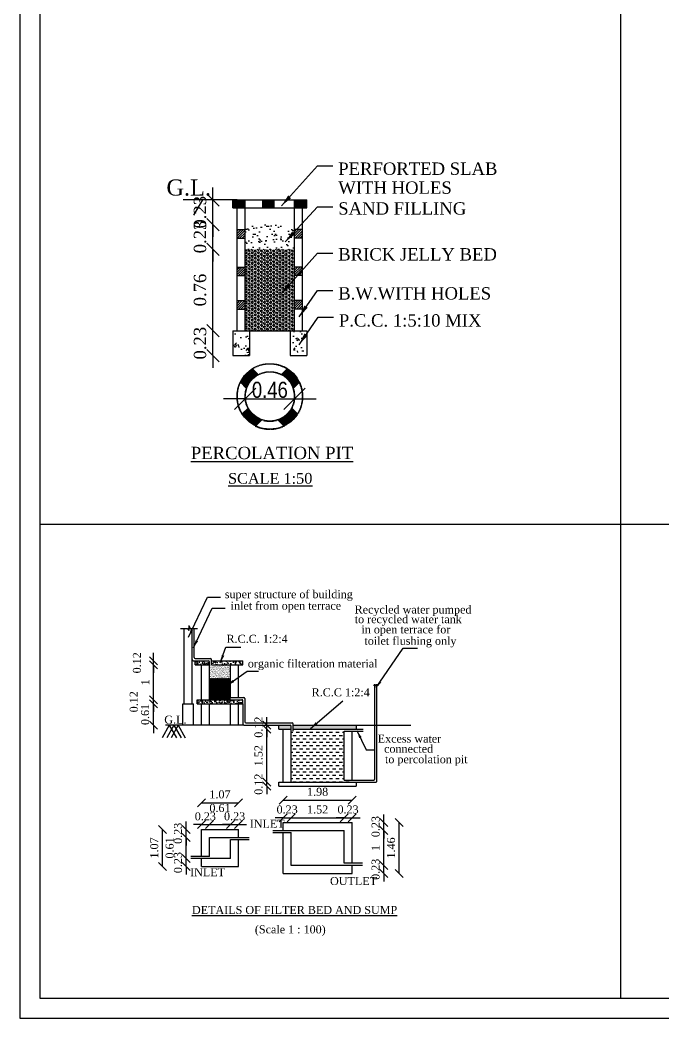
# Model space of a CAD drawing. Header units: metres. Extents: x 5669 to 5845, y 5621 to 5793.
# Drawn here: x 5794.36 to 5804.01, y 5661.35 to 5676.34 of the extents above; entities that cross this region are included whole.
import ezdxf

# ---------------------------------------------------------------- set-up
doc = ezdxf.new("R2010")
doc.units = ezdxf.units.M
doc.header["$MEASUREMENT"] = 0
doc.header["$PDMODE"] = 67
doc.styles.add('Roman', font='times.ttf')
doc.styles.add('SEN', font='romantic.ttf', dxfattribs={"height": 0.23})
doc.styles.get("Standard").update_dxf_attribs({"font": 'swissc.ttf', "height": 0.35})
doc.styles.add('style2', font='times.ttf')
doc.styles.add('style6', font='swissc.ttf', dxfattribs={"height": 9})
doc.dimstyles.new('ISO-25', dxfattribs={"dimtxt": 0.23, "dimasz": 0.23, "dimexe": 1.25, "dimexo": 0.625, "dimgap": 0.05, "dimtad": 1, "dimtoh": 1, "dimdsep": 46, "dimtxsty": 'style6', "dimblk": 'OBLIQUE', "dimcen": 2.5, "dimse1": 1, "dimse2": 1, "dimclrd": 256, "dimclrt": 256, "dimadec": 0, "dimazin": 0, "dimtfac": 1, "dimtix": 1, "dimtmove": 0, "dimatfit": 3, "dimfxl": 0, "dimarcsym": 0})
pattern_1 = [(45, (-623.819967, -359.443513), (-0.0224506403, 0.0224506403), [])]

# ---------------------------------------------------------------- blocks, each defined once
blk = doc.blocks.new('_Oblique')
at = {"color": 0, "linetype": 'ByBlock', "lineweight": -2}
blk.add_line((-0.5, -0.5), (0.5, 0.5), dxfattribs=at)
blk = doc.blocks.new('*D2')
at = {"lineweight": -2}
for p, q in [((-520475.106, 968752.112), (-520475.106, 968752.342)), ((-520475.106, 968751.651), (-520475.106, 968752.112)), ((-520475.106, 968751.651), (-520475.106, 968751.421))]:
    blk.add_line(p, q, dxfattribs=at)
at = {"layer": 'Defpoints', "color": 0}
for p in [(-520475.106, 968752.112), (-520474.735, 968752.112), (-520474.316, 968751.651)]:
    blk.add_point(p, dxfattribs=at)
at = {"lineweight": -2, "xscale": 0.23, "yscale": 0.23, "zscale": 0.23}
for p, rotation in [((-520475.106, 968752.112), 270), ((-520475.106, 968751.651), 90)]:
    blk.add_blockref('_Oblique', p, dxfattribs=dict(at, rotation=rotation))
at = {"insert": (-520475.343, 968751.881), "char_height": 0.23, "attachment_point": 5, "rotation": 90, "style": 'style2'}
blk.add_mtext('0.23', dxfattribs=at)
blk = doc.blocks.new('*D3')
at = {"lineweight": -2}
for p, q in [((-520475.106, 968749.672), (-520475.106, 968749.902)), ((-520475.106, 968749.212), (-520475.106, 968749.672)), ((-520475.106, 968749.212), (-520475.106, 968748.982))]:
    blk.add_line(p, q, dxfattribs=at)
at = {"layer": 'Defpoints', "color": 0}
for p in [(-520475.106, 968749.672), (-520474.735, 968749.672), (-520474.735, 968749.212)]:
    blk.add_point(p, dxfattribs=at)
at = {"lineweight": -2, "xscale": 0.23, "yscale": 0.23, "zscale": 0.23}
for p, rotation in [((-520475.106, 968749.672), 270), ((-520475.106, 968749.212), 90)]:
    blk.add_blockref('_Oblique', p, dxfattribs=dict(at, rotation=rotation))
at = {"insert": (-520475.343, 968749.442), "char_height": 0.23, "attachment_point": 5, "rotation": 90, "style": 'style2'}
blk.add_mtext('0.23', dxfattribs=at)
blk = doc.blocks.new('*D4')
at = {"lineweight": -2}
for p, q in [((-520475.106, 968751.651), (-520475.106, 968751.881)), ((-520475.106, 968751.192), (-520475.106, 968751.651)), ((-520475.106, 968751.192), (-520475.106, 968750.962))]:
    blk.add_line(p, q, dxfattribs=at)
at = {"layer": 'Defpoints', "color": 0}
for p in [(-520475.106, 968751.651), (-520474.316, 968751.651), (-520474.477, 968751.192)]:
    blk.add_point(p, dxfattribs=at)
at = {"lineweight": -2, "xscale": 0.23, "yscale": 0.23, "zscale": 0.23}
for p, rotation in [((-520475.106, 968751.651), 270), ((-520475.106, 968751.192), 90)]:
    blk.add_blockref('_Oblique', p, dxfattribs=dict(at, rotation=rotation))
at = {"insert": (-520475.343, 968751.421), "char_height": 0.23, "attachment_point": 5, "rotation": 90, "style": 'style2'}
blk.add_mtext('0.23', dxfattribs=at)
blk = doc.blocks.new('*D5')
at = {"lineweight": -2}
blk.add_line((-520475.106, 968749.672), (-520475.106, 968751.192), dxfattribs=at)
at = {"layer": 'Defpoints', "color": 0}
for p in [(-520475.106, 968751.192), (-520474.477, 968751.192), (-520474.735, 968749.672)]:
    blk.add_point(p, dxfattribs=at)
at = {"lineweight": -2, "xscale": 0.23, "yscale": 0.23, "zscale": 0.23}
for p, rotation in [((-520475.106, 968751.192), 90), ((-520475.106, 968749.672), 270)]:
    blk.add_blockref('_Oblique', p, dxfattribs=dict(at, rotation=rotation))
at = {"insert": (-520475.343, 968750.432), "char_height": 0.23, "attachment_point": 5, "rotation": 90, "style": 'style2'}
blk.add_mtext('0.76', dxfattribs=at)
blk = doc.blocks.new('*D7')
at = {"lineweight": -2}
for p, q in [((-519907.68, 968674.104), (-519907.68, 968674.334)), ((-519907.68, 968673.874), (-519907.68, 968674.104)), ((-519907.68, 968673.874), (-519907.68, 968673.644))]:
    blk.add_line(p, q, dxfattribs=at)
at = {"layer": 'Defpoints', "color": 0}
for p in [(-519908.824, 968673.874), (-519908.594, 968674.104), (-519907.68, 968674.104)]:
    blk.add_point(p, dxfattribs=at)
at = {"lineweight": -2, "xscale": 0.23, "yscale": 0.23, "zscale": 0.23}
for p, rotation in [((-519907.68, 968674.104), 270), ((-519907.68, 968673.874), 90)]:
    blk.add_blockref('_Oblique', p, dxfattribs=dict(at, rotation=rotation))
at = {"insert": (-519907.917, 968673.989), "char_height": 0.23, "attachment_point": 5, "rotation": 90, "style": 'style2'}
blk.add_mtext('0.23', dxfattribs=at)
blk = doc.blocks.new('*D8')
at = {"lineweight": -2}
for p, q in [((-519908.824, 968674.24), (-519909.054, 968674.24)), ((-519908.824, 968674.24), (-519908.594, 968674.24)), ((-519908.594, 968674.24), (-519908.364, 968674.24))]:
    blk.add_line(p, q, dxfattribs=at)
at = {"layer": 'Defpoints', "color": 0}
for p in [(-519908.594, 968674.24), (-519908.824, 968673.874), (-519908.594, 968674.104)]:
    blk.add_point(p, dxfattribs=at)
at = {"lineweight": -2, "xscale": 0.23, "yscale": 0.23, "zscale": 0.23}
blk.add_blockref('_Oblique', (-519908.824, 968674.24), dxfattribs=at)
at = {"lineweight": -2, "xscale": 0.23, "yscale": 0.23, "zscale": 0.23, "rotation": 180}
blk.add_blockref('_Oblique', (-519908.594, 968674.24), dxfattribs=at)
at = {"insert": (-519908.709, 968674.478), "char_height": 0.23, "attachment_point": 5, "style": 'style2'}
blk.add_mtext('0.23', dxfattribs=at)
blk = doc.blocks.new('*D9')
at = {"lineweight": -2}
for p, q in [((-519914.302, 968677.637), (-519914.302, 968677.867)), ((-519914.302, 968677.517), (-519914.302, 968677.637)), ((-519914.302, 968677.517), (-519914.302, 968677.287))]:
    blk.add_line(p, q, dxfattribs=at)
at = {"layer": 'Defpoints', "color": 0}
for p in [(-519914.302, 968677.637), (-519913.044, 968677.637), (-519913.419, 968677.517)]:
    blk.add_point(p, dxfattribs=at)
at = {"lineweight": -2, "xscale": 0.23, "yscale": 0.23, "zscale": 0.23}
for p, rotation in [((-519914.302, 968677.637), 270), ((-519914.302, 968677.517), 90)]:
    blk.add_blockref('_Oblique', p, dxfattribs=dict(at, rotation=rotation))
at = {"insert": (-519914.864, 968677.577), "char_height": 0.23, "attachment_point": 5, "rotation": 90, "style": 'style2'}
blk.add_mtext('0.12', dxfattribs=at)
blk = doc.blocks.new('*D10')
at = {"lineweight": -2}
for p, q in [((-519914.302, 968678.757), (-519914.302, 968678.987)), ((-519914.302, 968678.637), (-519914.302, 968678.757)), ((-519914.302, 968678.637), (-519914.302, 968678.407))]:
    blk.add_line(p, q, dxfattribs=at)
at = {"layer": 'Defpoints', "color": 0}
for p in [(-519914.302, 968678.757), (-519913.104, 968678.757), (-519912.924, 968678.637)]:
    blk.add_point(p, dxfattribs=at)
at = {"lineweight": -2, "xscale": 0.23, "yscale": 0.23, "zscale": 0.23}
for p, rotation in [((-519914.302, 968678.757), 270), ((-519914.302, 968678.637), 90)]:
    blk.add_blockref('_Oblique', p, dxfattribs=dict(at, rotation=rotation))
at = {"insert": (-519914.773, 968678.697), "char_height": 0.23, "attachment_point": 5, "rotation": 90, "style": 'style2'}
blk.add_mtext('0.12', dxfattribs=at)
blk = doc.blocks.new('*D11')
at = {"lineweight": -2}
for p, q in [((-519912.924, 968674.044), (-519913.154, 968674.044)), ((-519912.924, 968674.044), (-519912.694, 968674.044)), ((-519912.694, 968674.044), (-519912.464, 968674.044))]:
    blk.add_line(p, q, dxfattribs=at)
at = {"layer": 'Defpoints', "color": 0}
for p in [(-519912.924, 968673.909), (-519912.694, 968674.044), (-519912.694, 968673.679)]:
    blk.add_point(p, dxfattribs=at)
at = {"lineweight": -2, "xscale": 0.23, "yscale": 0.23, "zscale": 0.23}
blk.add_blockref('_Oblique', (-519912.924, 968674.044), dxfattribs=at)
at = {"lineweight": -2, "xscale": 0.23, "yscale": 0.23, "zscale": 0.23, "rotation": 180}
blk.add_blockref('_Oblique', (-519912.694, 968674.044), dxfattribs=at)
at = {"insert": (-519912.809, 968674.282), "char_height": 0.23, "attachment_point": 5, "style": 'style2'}
blk.add_mtext('0.23', dxfattribs=at)
blk = doc.blocks.new('*D12')
at = {"lineweight": -2}
for p, q in [((-519913.357, 968673.909), (-519913.357, 968674.139)), ((-519913.357, 968673.679), (-519913.357, 968673.909)), ((-519913.357, 968673.679), (-519913.357, 968673.449))]:
    blk.add_line(p, q, dxfattribs=at)
at = {"layer": 'Defpoints', "color": 0}
for p in [(-519913.357, 968673.909), (-519912.924, 968673.909), (-519912.694, 968673.679)]:
    blk.add_point(p, dxfattribs=at)
at = {"lineweight": -2, "xscale": 0.23, "yscale": 0.23, "zscale": 0.23}
for p, rotation in [((-519913.357, 968673.909), 270), ((-519913.357, 968673.679), 90)]:
    blk.add_blockref('_Oblique', p, dxfattribs=dict(at, rotation=rotation))
at = {"insert": (-519913.594, 968673.794), "char_height": 0.23, "attachment_point": 5, "rotation": 90, "style": 'style2'}
blk.add_mtext('0.23', dxfattribs=at)
blk = doc.blocks.new('*D13')
at = {"lineweight": -2}
blk.add_line((-519914.302, 968677.637), (-519914.302, 968678.637), dxfattribs=at)
at = {"layer": 'Defpoints', "color": 0}
for p in [(-519914.302, 968678.637), (-519912.924, 968678.637), (-519913.044, 968677.637)]:
    blk.add_point(p, dxfattribs=at)
at = {"lineweight": -2, "xscale": 0.23, "yscale": 0.23, "zscale": 0.23}
for p, rotation in [((-519914.302, 968678.637), 90), ((-519914.302, 968677.637), 270)]:
    blk.add_blockref('_Oblique', p, dxfattribs=dict(at, rotation=rotation))
at = {"insert": (-519914.537, 968678.137), "char_height": 0.23, "attachment_point": 5, "rotation": 90, "style": 'style2'}
blk.add_mtext('1', dxfattribs=at)
blk = doc.blocks.new('*D14')
at = {"lineweight": -2}
for p, q in [((-519914.302, 968677.517), (-519914.302, 968677.747)), ((-519914.302, 968676.907), (-519914.302, 968677.517)), ((-519914.302, 968676.907), (-519914.302, 968676.677))]:
    blk.add_line(p, q, dxfattribs=at)
at = {"layer": 'Defpoints', "color": 0}
for p in [(-519914.302, 968677.517), (-519913.419, 968677.517), (-519913.454, 968676.907)]:
    blk.add_point(p, dxfattribs=at)
at = {"lineweight": -2, "xscale": 0.23, "yscale": 0.23, "zscale": 0.23}
for p, rotation in [((-519914.302, 968677.517), 270), ((-519914.302, 968676.907), 90)]:
    blk.add_blockref('_Oblique', p, dxfattribs=dict(at, rotation=rotation))
at = {"insert": (-519914.539, 968677.212), "char_height": 0.23, "attachment_point": 5, "rotation": 90, "style": 'style2'}
blk.add_mtext('0.61', dxfattribs=at)
blk = doc.blocks.new('*D15')
at = {"lineweight": -2}
for p, q in [((-519910.574, 968674.24), (-519910.804, 968674.24)), ((-519910.574, 968674.24), (-519910.344, 968674.24)), ((-519910.344, 968674.24), (-519910.114, 968674.24))]:
    blk.add_line(p, q, dxfattribs=at)
at = {"layer": 'Defpoints', "color": 0}
for p in [(-519910.344, 968674.24), (-519910.574, 968674.104), (-519910.344, 968673.814)]:
    blk.add_point(p, dxfattribs=at)
at = {"lineweight": -2, "xscale": 0.23, "yscale": 0.23, "zscale": 0.23}
blk.add_blockref('_Oblique', (-519910.574, 968674.24), dxfattribs=at)
at = {"lineweight": -2, "xscale": 0.23, "yscale": 0.23, "zscale": 0.23, "rotation": 180}
blk.add_blockref('_Oblique', (-519910.344, 968674.24), dxfattribs=at)
at = {"insert": (-519910.459, 968674.478), "char_height": 0.23, "attachment_point": 5, "style": 'style2'}
blk.add_mtext('0.23', dxfattribs=at)
blk = doc.blocks.new('*D16')
at = {"lineweight": -2}
blk.add_line((-519912.924, 968674.674), (-519911.854, 968674.674), dxfattribs=at)
at = {"layer": 'Defpoints', "color": 0}
for p in [(-519911.854, 968674.674), (-519912.924, 968673.909), (-519911.854, 968673.909)]:
    blk.add_point(p, dxfattribs=at)
at = {"lineweight": -2, "xscale": 0.23, "yscale": 0.23, "zscale": 0.23, "rotation": 180}
blk.add_blockref('_Oblique', (-519912.924, 968674.674), dxfattribs=at)
at = {"lineweight": -2, "xscale": 0.23, "yscale": 0.23, "zscale": 0.23}
blk.add_blockref('_Oblique', (-519911.854, 968674.674), dxfattribs=at)
at = {"insert": (-519912.389, 968674.912), "char_height": 0.23, "attachment_point": 5, "style": 'style2'}
blk.add_mtext('1.07', dxfattribs=at)
blk = doc.blocks.new('*D17')
at = {"lineweight": -2}
blk.add_line((-519912.694, 968674.044), (-519912.084, 968674.044), dxfattribs=at)
at = {"layer": 'Defpoints', "color": 0}
for p in [(-519912.084, 968674.044), (-519912.694, 968673.679), (-519912.084, 968673.619)]:
    blk.add_point(p, dxfattribs=at)
at = {"lineweight": -2, "xscale": 0.23, "yscale": 0.23, "zscale": 0.23, "rotation": 180}
blk.add_blockref('_Oblique', (-519912.694, 968674.044), dxfattribs=at)
at = {"lineweight": -2, "xscale": 0.23, "yscale": 0.23, "zscale": 0.23}
blk.add_blockref('_Oblique', (-519912.084, 968674.044), dxfattribs=at)
at = {"insert": (-519912.389, 968674.52), "char_height": 0.23, "attachment_point": 5, "style": 'style2'}
blk.add_mtext('0.61', dxfattribs=at)
blk = doc.blocks.new('*D18')
at = {"lineweight": -2}
for p, q in [((-519912.084, 968674.044), (-519912.314, 968674.044)), ((-519912.084, 968674.044), (-519911.854, 968674.044)), ((-519911.854, 968674.044), (-519911.624, 968674.044))]:
    blk.add_line(p, q, dxfattribs=at)
at = {"layer": 'Defpoints', "color": 0}
for p in [(-519911.854, 968674.044), (-519911.854, 968673.909), (-519912.084, 968673.619)]:
    blk.add_point(p, dxfattribs=at)
at = {"lineweight": -2, "xscale": 0.23, "yscale": 0.23, "zscale": 0.23}
blk.add_blockref('_Oblique', (-519912.084, 968674.044), dxfattribs=at)
at = {"lineweight": -2, "xscale": 0.23, "yscale": 0.23, "zscale": 0.23, "rotation": 180}
blk.add_blockref('_Oblique', (-519911.854, 968674.044), dxfattribs=at)
at = {"insert": (-519911.969, 968674.282), "char_height": 0.23, "attachment_point": 5, "style": 'style2'}
blk.add_mtext('0.23', dxfattribs=at)
blk = doc.blocks.new('*D19')
at = {"lineweight": -2}
for p, q in [((-519911.043, 968676.907), (-519911.043, 968677.137)), ((-519911.043, 968676.787), (-519911.043, 968676.907)), ((-519911.043, 968676.787), (-519911.043, 968676.557))]:
    blk.add_line(p, q, dxfattribs=at)
at = {"layer": 'Defpoints', "color": 0}
for p in [(-519911.043, 968676.907), (-519910.694, 968676.907), (-519910.694, 968676.787)]:
    blk.add_point(p, dxfattribs=at)
at = {"lineweight": -2, "xscale": 0.23, "yscale": 0.23, "zscale": 0.23}
for p, rotation in [((-519911.043, 968676.907), 270), ((-519911.043, 968676.787), 90)]:
    blk.add_blockref('_Oblique', p, dxfattribs=dict(at, rotation=rotation))
at = {"insert": (-519911.28, 968676.847), "char_height": 0.23, "attachment_point": 5, "rotation": 90, "style": 'style2'}
blk.add_mtext('0.12', dxfattribs=at)
blk = doc.blocks.new('*D20')
at = {"lineweight": -2}
blk.add_line((-519911.043, 968675.267), (-519911.043, 968676.787), dxfattribs=at)
at = {"layer": 'Defpoints', "color": 0}
for p in [(-519911.043, 968676.787), (-519910.694, 968676.787), (-519910.694, 968675.267)]:
    blk.add_point(p, dxfattribs=at)
at = {"lineweight": -2, "xscale": 0.23, "yscale": 0.23, "zscale": 0.23}
for p, rotation in [((-519911.043, 968676.787), 90), ((-519911.043, 968675.267), 270)]:
    blk.add_blockref('_Oblique', p, dxfattribs=dict(at, rotation=rotation))
at = {"insert": (-519911.28, 968676.027), "char_height": 0.23, "attachment_point": 5, "rotation": 90, "style": 'style2'}
blk.add_mtext('1.52', dxfattribs=at)
blk = doc.blocks.new('*D21')
at = {"lineweight": -2}
for p, q in [((-519911.043, 968675.267), (-519911.043, 968675.497)), ((-519911.043, 968675.147), (-519911.043, 968675.267)), ((-519911.043, 968675.147), (-519911.043, 968674.917))]:
    blk.add_line(p, q, dxfattribs=at)
at = {"layer": 'Defpoints', "color": 0}
for p in [(-519911.043, 968675.267), (-519910.694, 968675.267), (-519910.694, 968675.147)]:
    blk.add_point(p, dxfattribs=at)
at = {"lineweight": -2, "xscale": 0.23, "yscale": 0.23, "zscale": 0.23}
for p, rotation in [((-519911.043, 968675.267), 270), ((-519911.043, 968675.147), 90)]:
    blk.add_blockref('_Oblique', p, dxfattribs=dict(at, rotation=rotation))
at = {"insert": (-519911.28, 968675.207), "char_height": 0.23, "attachment_point": 5, "rotation": 90, "style": 'style2'}
blk.add_mtext('0.12', dxfattribs=at)
blk = doc.blocks.new('*D22')
at = {"lineweight": -2}
blk.add_line((-519910.574, 968674.75), (-519908.594, 968674.75), dxfattribs=at)
at = {"layer": 'Defpoints', "color": 0}
for p in [(-519908.594, 968674.75), (-519910.574, 968674.104), (-519908.594, 968674.104)]:
    blk.add_point(p, dxfattribs=at)
at = {"lineweight": -2, "xscale": 0.23, "yscale": 0.23, "zscale": 0.23, "rotation": 180}
blk.add_blockref('_Oblique', (-519910.574, 968674.75), dxfattribs=at)
at = {"lineweight": -2, "xscale": 0.23, "yscale": 0.23, "zscale": 0.23}
blk.add_blockref('_Oblique', (-519908.594, 968674.75), dxfattribs=at)
at = {"insert": (-519909.584, 968674.987), "char_height": 0.23, "attachment_point": 5, "style": 'style2'}
blk.add_mtext('1.98', dxfattribs=at)
blk = doc.blocks.new('*D23')
at = {"lineweight": -2}
blk.add_line((-519910.344, 968674.24), (-519908.824, 968674.24), dxfattribs=at)
at = {"layer": 'Defpoints', "color": 0}
for p in [(-519908.824, 968674.24), (-519908.824, 968673.874), (-519910.344, 968673.814)]:
    blk.add_point(p, dxfattribs=at)
at = {"lineweight": -2, "xscale": 0.23, "yscale": 0.23, "zscale": 0.23, "rotation": 180}
blk.add_blockref('_Oblique', (-519910.344, 968674.24), dxfattribs=at)
at = {"lineweight": -2, "xscale": 0.23, "yscale": 0.23, "zscale": 0.23}
blk.add_blockref('_Oblique', (-519908.824, 968674.24), dxfattribs=at)
at = {"insert": (-519909.584, 968674.478), "char_height": 0.23, "attachment_point": 5, "style": 'style2'}
blk.add_mtext('1.52', dxfattribs=at)
blk = doc.blocks.new('*D24')
at = {"lineweight": -2}
for p, q in [((-519907.68, 968672.874), (-519907.68, 968673.104)), ((-519907.68, 968672.644), (-519907.68, 968672.874)), ((-519907.68, 968672.644), (-519907.68, 968672.414))]:
    blk.add_line(p, q, dxfattribs=at)
at = {"layer": 'Defpoints', "color": 0}
for p in [(-519908.594, 968672.874), (-519907.68, 968672.874), (-519908.594, 968672.644)]:
    blk.add_point(p, dxfattribs=at)
at = {"lineweight": -2, "xscale": 0.23, "yscale": 0.23, "zscale": 0.23}
for p, rotation in [((-519907.68, 968672.874), 270), ((-519907.68, 968672.644), 90)]:
    blk.add_blockref('_Oblique', p, dxfattribs=dict(at, rotation=rotation))
at = {"insert": (-519907.917, 968672.759), "char_height": 0.23, "attachment_point": 5, "rotation": 90, "style": 'style2'}
blk.add_mtext('0.23', dxfattribs=at)
blk = doc.blocks.new('*D25')
at = {"lineweight": -2}
blk.add_line((-519914.039, 968672.839), (-519914.039, 968673.909), dxfattribs=at)
at = {"layer": 'Defpoints', "color": 0}
for p in [(-519914.039, 968673.909), (-519912.924, 968673.909), (-519912.924, 968672.839)]:
    blk.add_point(p, dxfattribs=at)
at = {"lineweight": -2, "xscale": 0.23, "yscale": 0.23, "zscale": 0.23}
for p, rotation in [((-519914.039, 968673.909), 90), ((-519914.039, 968672.839), 270)]:
    blk.add_blockref('_Oblique', p, dxfattribs=dict(at, rotation=rotation))
at = {"insert": (-519914.276, 968673.374), "char_height": 0.23, "attachment_point": 5, "rotation": 90, "style": 'style2'}
blk.add_mtext('1.07', dxfattribs=at)
blk = doc.blocks.new('*D26')
at = {"lineweight": -2}
blk.add_line((-519913.357, 968673.069), (-519913.357, 968673.679), dxfattribs=at)
at = {"layer": 'Defpoints', "color": 0}
for p in [(-519913.357, 968673.679), (-519912.694, 968673.679), (-519912.924, 968673.069)]:
    blk.add_point(p, dxfattribs=at)
at = {"lineweight": -2, "xscale": 0.23, "yscale": 0.23, "zscale": 0.23}
for p, rotation in [((-519913.357, 968673.679), 90), ((-519913.357, 968673.069), 270)]:
    blk.add_blockref('_Oblique', p, dxfattribs=dict(at, rotation=rotation))
at = {"insert": (-519913.833, 968673.374), "char_height": 0.23, "attachment_point": 5, "rotation": 90, "style": 'style2'}
blk.add_mtext('0.61', dxfattribs=at)
blk = doc.blocks.new('*D27')
at = {"lineweight": -2}
for p, q in [((-519913.357, 968673.069), (-519913.357, 968673.299)), ((-519913.357, 968672.839), (-519913.357, 968673.069)), ((-519913.357, 968672.839), (-519913.357, 968672.609))]:
    blk.add_line(p, q, dxfattribs=at)
at = {"layer": 'Defpoints', "color": 0}
for p in [(-519913.357, 968673.069), (-519912.924, 968673.069), (-519912.924, 968672.839)]:
    blk.add_point(p, dxfattribs=at)
at = {"lineweight": -2, "xscale": 0.23, "yscale": 0.23, "zscale": 0.23}
for p, rotation in [((-519913.357, 968673.069), 270), ((-519913.357, 968672.839), 90)]:
    blk.add_blockref('_Oblique', p, dxfattribs=dict(at, rotation=rotation))
at = {"insert": (-519913.594, 968672.954), "char_height": 0.23, "attachment_point": 5, "rotation": 90, "style": 'style2'}
blk.add_mtext('0.23', dxfattribs=at)
blk = doc.blocks.new('*D28')
at = {"lineweight": -2}
blk.add_line((-519907.238, 968672.644), (-519907.238, 968674.104), dxfattribs=at)
at = {"layer": 'Defpoints', "color": 0}
for p in [(-519908.594, 968674.104), (-519907.238, 968674.104), (-519908.594, 968672.644)]:
    blk.add_point(p, dxfattribs=at)
at = {"lineweight": -2, "xscale": 0.23, "yscale": 0.23, "zscale": 0.23}
for p, rotation in [((-519907.238, 968674.104), 90), ((-519907.238, 968672.644), 270)]:
    blk.add_blockref('_Oblique', p, dxfattribs=dict(at, rotation=rotation))
at = {"insert": (-519907.475, 968673.374), "char_height": 0.23, "attachment_point": 5, "rotation": 90, "style": 'style2'}
blk.add_mtext('1.46', dxfattribs=at)
blk = doc.blocks.new('*D29')
at = {"lineweight": -2}
blk.add_line((-519907.68, 968672.874), (-519907.68, 968673.874), dxfattribs=at)
at = {"layer": 'Defpoints', "color": 0}
for p in [(-519908.824, 968673.874), (-519907.68, 968673.874), (-519908.594, 968672.874)]:
    blk.add_point(p, dxfattribs=at)
at = {"lineweight": -2, "xscale": 0.23, "yscale": 0.23, "zscale": 0.23}
for p, rotation in [((-519907.68, 968673.874), 90), ((-519907.68, 968672.874), 270)]:
    blk.add_blockref('_Oblique', p, dxfattribs=dict(at, rotation=rotation))
at = {"insert": (-519907.915, 968673.374), "char_height": 0.23, "attachment_point": 5, "rotation": 90, "style": 'style2'}
blk.add_mtext('1', dxfattribs=at)
blk = doc.blocks.new('A$C52A01968')
h = blk.add_hatch()
h.set_pattern_fill('ANSI31', color=4, scale=0.004, style=0)
h.set_pattern_definition([(45, (-623.819967, -357.89019), (-0.00898025612, 0.00898025612), [])])
h.paths.add_polyline_path([(1.481, 5.212), (1.481, 5.362), (1.331, 5.362), (1.251, 5.362), (1.251, 5.212)])
h.paths.add_polyline_path([(2.016, 5.212), (2.016, 5.362), (1.803, 5.362), (1.803, 5.212)])
h.paths.add_polyline_path([(2.631, 5.212), (2.631, 5.362), (2.401, 5.362), (2.401, 5.212)])
h = blk.add_hatch()
h.set_pattern_fill('AR-SAND', color=4, scale=0.004, style=0)
h.set_pattern_definition([(37.5, (-623.81997, -359.44351), (-0.006400125, 0.195765295), [0, -0.154432, 0, -0.17272, 0, -0.1651]), (7.5, (-623.81997, -359.44351), (0.17980931, 0.28673004), [0, -0.083312, 0, -0.139192, 0, -0.05334]), (327.5, (-623.94494, -359.44351), (0.31639695, 0.000574874), [0, -0.0508, 0, -0.18288, 0, -0.23876]), (317.5, (-623.94494, -359.4435), (0.30542258, 0.08917173), [0, -0.0254, 0, -0.119888, 0, -0.13716])])
h.paths.add_polyline_path([(1.481, 4.904), (1.481, 4.442), (2.401, 4.442), (2.401, 4.904)])
h = blk.add_hatch()
h.set_pattern_fill('ANSI31', color=4, scale=0.01, style=0)
h.set_pattern_definition(pattern_1)
h.paths.add_polyline_path([(1.481, 4.649), (1.481, 4.809), (1.331, 4.809), (1.331, 4.649)])
h = blk.add_hatch()
h.set_pattern_fill('ANSI31', color=4, scale=0.01, style=0)
h.set_pattern_definition(pattern_1)
h.paths.add_polyline_path([(1.481, 3.952), (1.481, 4.112), (1.331, 4.112), (1.331, 3.952)])
h.paths.add_polyline_path([(1.331, 3.326), (1.481, 3.326), (1.481, 3.486), (1.331, 3.486)])
h.paths.add_polyline_path([(2.401, 3.326), (2.551, 3.326), (2.551, 3.486), (2.401, 3.486)])
h.paths.add_polyline_path([(2.401, 3.952), (2.551, 3.952), (2.551, 4.112), (2.401, 4.112)])
h.paths.add_polyline_path([(2.401, 4.649), (2.551, 4.649), (2.551, 4.809), (2.401, 4.809)])
h = blk.add_hatch()
h.set_pattern_fill('HEX', color=4, scale=0.006, style=0)
h.set_pattern_definition([(0, (-623.819967, -359.443513), (0, 0.03299556), [0.01905, -0.0381]), (120, (-623.819967, -359.443513), (-0.0285749932, -0.01649778), [0.01905, -0.0381]), (60, (-623.800917, -359.443513), (-0.0285749932, 0.01649778), [0.01905, -0.0381])])
h.paths.add_polyline_path([(2.401, 4.442), (1.481, 4.442), (1.481, 2.922), (1.561, 2.922), (2.321, 2.922), (2.401, 2.922)])
h = blk.add_hatch()
h.set_pattern_fill('AR-CONC', color=4, scale=0.002, style=0)
h.set_pattern_definition([(50, (-623.81997, -359.4435), (0.36436934, -0.03187817), [0.0381, -0.4191]), (355, (-623.81997, -359.4435), (-0.07048565, 0.38211329), [0.03048, -0.33528]), (100.451, (-623.7896, -359.44617), (0.293885, 0.35023338), [0.03238, -0.35618]), (46.1842, (-623.81997, -359.3419), (0.54215808, -0.08408466), [0.05715, -0.62865]), (96.6356, (-623.7748, -359.3489), (0.47480847, 0.4948511), [0.04857, -0.53427]), (351.184, (-623.81997, -359.3419), (0.4748092, 0.49485024), [0.04572, -0.50292]), (21, (-623.76917, -359.3673), (0.30322976, -0.20453104), [0.0381, -0.4191]), (326, (-623.76917, -359.3673), (0.12360406, 0.36837593), [0.03048, -0.33528]), (71.4514, (-623.7439, -359.38436), (0.42683298, 0.16384572), [0.03238, -0.35618]), (37.5, (-623.81997, -359.44351), (0.006177207, 0.169110078), [0, -0.331216, 0, -0.34036, 0, -0.33655]), (7.5, (-623.81997, -359.44351), (0.133639325, 0.20036115), [0, -0.194056, 0, -0.323596, 0, -0.12827]), (327.5, (-623.93325, -359.44351), (0.27118119, -0.011457488), [0, -0.127, 0, -0.39624, 0, -0.52578]), (317.5, (-623.98405, -359.44351), (0.29625836, 0.05085298), [0, -0.1651, 0, -0.263144, 0, -0.37338])])
h.paths.add_polyline_path([(1.561, 2.922), (1.251, 2.922), (1.251, 2.462), (1.561, 2.462)])
h.paths.add_polyline_path([(2.631, 2.922), (2.321, 2.922), (2.321, 2.462), (2.631, 2.462)])
h = blk.add_hatch()
h.set_pattern_fill('ANSI31', color=256, scale=0.004, style=0)
h.set_pattern_definition([(45, (-623.819967, -357.488644), (-0.00898025612, 0.00898025612), [])])
h.paths.add_polyline_path([(2.551, 1.701, 0.589859), (1.617, 2.217), (1.726, 2.108, -0.564938), (2.401, 1.701, -1), (1.481, 1.701, -0.082852), (1.506, 1.85), (1.392, 1.965, 0.112502), (1.331, 1.701, 1)], flags=0)
h.paths.add_polyline_path([(2.401, 1.701, -1), (1.481, 1.701, -0.564938), (2.156, 2.108), (2.266, 2.217, 0.589859), (1.331, 1.701, 1), (2.551, 1.701, 0.112502), (2.491, 1.965), (2.376, 1.85, -0.082852)])
h.paths.add_polyline_path([(2.401, 1.701, -0.12273), (2.348, 1.485), (2.457, 1.375, 0.141748), (2.551, 1.701, 1), (1.331, 1.701, 0.551705), (2.204, 1.15), (2.09, 1.265, -0.513998), (1.481, 1.701, -1)], flags=16)
h.paths.add_polyline_path([(2.551, 1.701, 1), (1.331, 1.701, 0.141748), (1.426, 1.375), (1.535, 1.485, -0.12273), (1.481, 1.701, -1), (2.401, 1.701, -0.513998), (1.793, 1.265), (1.678, 1.15, 0.551705)], flags=0)
for p, q in [((1.331, 5.362), (0.326, 5.362)), ((0.685, 5.362), (0.517, 5.08)), ((1.251, 5.212), (1.251, 5.362)), ((1.251, 5.212), (2.631, 5.212)), ((1.331, 5.362), (2.631, 5.362)), ((1.331, 2.922), (1.331, 5.212)), ((1.481, 5.212), (1.481, 5.362)), ((1.481, 2.922), (1.481, 5.212)), ((1.803, 5.362), (1.803, 5.212)), ((2.016, 5.362), (2.016, 5.212)), ((2.401, 5.212), (2.401, 5.362)), ((2.401, 2.922), (2.401, 5.212)), ((2.551, 2.922), (2.551, 5.212)), ((2.631, 5.212), (2.631, 5.362)), ((1.331, 4.809), (1.481, 4.809)), ((1.331, 4.649), (1.481, 4.649)), ((2.551, 4.809), (2.401, 4.809)), ((2.551, 4.649), (2.401, 4.649)), ((1.331, 4.112), (1.481, 4.112)), ((2.551, 4.112), (2.401, 4.112)), ((1.331, 3.952), (1.481, 3.952)), ((2.551, 3.952), (2.401, 3.952)), ((1.331, 3.486), (1.481, 3.486)), ((2.551, 3.486), (2.401, 3.486)), ((1.331, 3.326), (1.481, 3.326)), ((2.551, 3.326), (2.401, 3.326)), ((1.251, 2.922), (1.561, 2.922)), ((1.251, 2.922), (1.251, 2.462)), ((1.561, 2.922), (2.321, 2.922)), ((1.561, 2.922), (1.561, 2.462)), ((2.321, 2.922), (2.321, 2.462)), ((2.321, 2.922), (2.631, 2.922)), ((2.631, 2.922), (2.631, 2.462)), ((1.251, 2.462), (1.561, 2.462)), ((2.321, 2.462), (2.631, 2.462)), ((1.726, 2.108), (1.617, 2.217)), ((2.156, 2.108), (2.266, 2.217)), ((1.506, 1.85), (1.392, 1.965)), ((2.376, 1.85), (2.491, 1.965)), ((1.481, 1.656), (1.081, 1.656)), ((1.481, 1.656), (2.401, 1.656)), ((2.401, 1.656), (2.801, 1.656)), ((1.426, 1.375), (1.535, 1.485)), ((2.457, 1.375), (2.348, 1.485)), ((1.678, 1.15), (1.793, 1.265)), ((2.204, 1.15), (2.09, 1.265))]:
    blk.add_line(p, q)
for radius in [0.61, 0.46]:
    blk.add_circle((1.941, 1.701), radius)
at = {"xscale": 0.4000000000232832, "yscale": 0.4000000000232832, "zscale": 0.4000000000232832}
blk.add_blockref('_Oblique', (1.481, 1.656), dxfattribs=at)
at = {"xscale": 0.4000000000232832, "yscale": 0.4000000000232832, "zscale": 0.4000000000232832, "rotation": 180}
blk.add_blockref('_Oblique', (2.401, 1.656), dxfattribs=at)
at = {"style": 'Roman'}
for s, height, p in [('PERFORTED SLAB', 0.23, (3.214, 5.829)), ('G.L.', 0.3, (0.016, 5.443)), ('WITH HOLES', 0.23, (3.214, 5.476)), ('SAND FILLING', 0.23, (3.214, 5.088)), ('BRICK JELLY BED', 0.23, (3.214, 4.233)), ('B.W.WITH HOLES', 0.23, (3.214, 3.506)), ('P.C.C. 1:5:10 MIX', 0.23, (3.226, 3.002)), ('%%UPERCOLATION PIT', 0.23, (0.471, 0.533)), ('%%USCALE 1:50', 0.2, (1.163, 0.075))]:
    blk.add_text(s, height=height, dxfattribs=at).set_placement(p)
at = {"insert": (1.941, 1.822), "char_height": 0.3, "attachment_point": 5}
blk.add_mtext('0.46', dxfattribs=at)
for base, p1, p2, picture, middle in [((0.881, 5.362), (1.67, 4.902), (1.251, 5.362), '*D2', (0.643, 5.132)), ((0.881, 4.902), (1.509, 4.442), (1.67, 4.902), '*D4', (0.643, 4.672)), ((0.881, 4.442), (1.251, 2.922), (1.509, 4.442), '*D5', (0.643, 3.682)), ((0.881, 2.922), (1.251, 2.462), (1.251, 2.922), '*D3', (0.643, 2.692))]:
    dim = blk.add_linear_dim(base=base, p1=p1, p2=p2, angle=90, dimstyle='ISO-25', override={"dimexe": 0.12, "dimexo": 0.12, "dimgap": 0.12, "dimlfac": 0.5})
    dim.commit()
    dim.dimension.update_dxf_attribs({"geometry": picture, "text_midpoint": middle, "insert": (520475.986, -968746.749)})
for points in [[(2.156, 5.249), (2.828, 5.995), (3.113, 5.995)], [(2.228, 4.578), (2.828, 5.235), (3.113, 5.235)], [(2.156, 3.621), (2.828, 4.368), (3.113, 4.368)], [(2.484, 3.185), (2.828, 3.675), (3.113, 3.675)], [(2.484, 2.665), (2.84, 3.179), (3.125, 3.179)]]:
    blk.add_leader(points, dimstyle='ISO-25', override={"dimexe": 0.12, "dimexo": 0.12, "dimgap": 0.12})
blk = doc.blocks.new('A$C41683961')
h = blk.add_hatch()
h.set_pattern_fill('AR-CONC', color=4, scale=0.001, style=0)
h.set_pattern_definition([(50, (-184.61137, -113.69606), (0.18218467, -0.01593909), [0.01905, -0.20955]), (355, (-184.61137, -113.69606), (-0.03524283, 0.19105664), [0.01524, -0.16764]), (100.451, (-184.59618, -113.6974), (0.1469425, 0.17511669), [0.01619, -0.17809]), (46.1842, (-184.61137, -113.64526), (0.27107904, -0.04204233), [0.028575, -0.314325]), (96.6356, (-184.58878, -113.64877), (0.23740423, 0.24742556), [0.024285, -0.267135]), (351.184, (-184.61137, -113.64526), (0.2374046, 0.24742512), [0.02286, -0.25146]), (21, (-184.58597, -113.65796), (0.15161488, -0.10226552), [0.01905, -0.20955]), (326, (-184.58597, -113.65796), (0.06180203, 0.18418797), [0.01524, -0.16764]), (71.4514, (-184.57333, -113.66649), (0.21341649, 0.08192286), [0.01619, -0.17809]), (37.5, (-184.611365, -113.696065), (0.003088603, 0.084555039), [0, -0.165608, 0, -0.17018, 0, -0.168275]), (7.5, (-184.611365, -113.696065), (0.066819663, 0.100180575), [0, -0.097028, 0, -0.161798, 0, -0.064135]), (327.5, (-184.66801, -113.696065), (0.135590595, -0.005728744), [0, -0.0635, 0, -0.19812, 0, -0.26289]), (317.5, (-184.69341, -113.69606), (0.14812918, 0.02542649), [0, -0.08255, 0, -0.131572, 0, -0.18669])])
h.paths.add_polyline_path([(3.32, 7.809), (3.32, 7.929), (2.42, 7.929), (2.42, 7.809)])
h.paths.add_polyline_path([(1.95, 7.929), (1.95, 7.809), (2.36, 7.809), (2.36, 7.899, 0.414214), (2.33, 7.929)])
h.paths.add_polyline_path([(2.01, 6.809), (2.01, 6.689), (3.32, 6.689), (3.32, 6.779, 0.414214), (3.29, 6.809)])
h = blk.add_hatch()
h.set_pattern_fill('AR-SAND', color=4, scale=0.001, style=0)
h.set_pattern_definition([(37.5, (-184.611365, -113.696065), (-0.001600031, 0.048941324), [0, -0.038608, 0, -0.04318, 0, -0.041275]), (7.5, (-184.611365, -113.696065), (0.044952328, 0.07168251), [0, -0.020828, 0, -0.034798, 0, -0.013335]), (327.5, (-184.642607, -113.696065), (0.079099237, 0.0001437185), [0, -0.0127, 0, -0.04572, 0, -0.05969]), (317.5, (-184.64261, -113.696065), (0.076355645, 0.022292932), [0, -0.00635, 0, -0.029972, 0, -0.03429])])
h.paths.add_polyline_path([(2.97, 7.809), (2.42, 7.809), (2.36, 7.809), (2.36, 7.429), (2.97, 7.429)])
h = blk.add_hatch()
h.set_pattern_fill('HEX', color=4, scale=0.003, style=0)
h.set_pattern_definition([(0, (-311.94768, -162.543243), (0, 0.01649778), [0.009525, -0.01905]), (120, (-311.94768, -162.543243), (-0.0142874966, -0.00824889), [0.009525, -0.01905]), (60, (-311.938155, -162.543243), (-0.0142874966, 0.00824889), [0.009525, -0.01905])])
h.paths.add_polyline_path([(2.97, 7.419), (2.36, 7.419), (2.36, 6.809), (2.97, 6.809)])
h = blk.add_hatch()
h.set_pattern_fill('AR-CONC', color=4, scale=0.0005, style=0)
h.set_pattern_definition([(50, (-245.22301, -72.54738), (0.091092334, -0.007969543), [0.009525, -0.104775]), (355, (-245.22301, -72.54738), (-0.017621413, 0.09552832), [0.00762, -0.08382]), (100.451, (-245.21542, -72.54804), (0.07347125, 0.087558344), [0.008095, -0.089045]), (46.1842, (-245.22301, -72.52198), (0.13553952, -0.021021164), [0.0142875, -0.1571625]), (96.6356, (-245.21172, -72.52373), (0.11870212, 0.12371278), [0.0121425, -0.1335675]), (351.184, (-245.22301, -72.52198), (0.1187023, 0.12371256), [0.01143, -0.12573]), (21, (-245.21031, -72.52833), (0.07580744, -0.05113276), [0.009525, -0.104775]), (326, (-245.21031, -72.52833), (0.030901014, 0.092093983), [0.00762, -0.08382]), (71.4514, (-245.204, -72.53259), (0.106708245, 0.04096143), [0.008095, -0.089045]), (37.5, (-245.223013, -72.547377), (0.0015443016, 0.0422775194), [0, -0.082804, 0, -0.08509, 0, -0.0841375]), (7.5, (-245.223013, -72.547377), (0.033409831, 0.0500902874), [0, -0.048514, 0, -0.080899, 0, -0.0320675]), (327.5, (-245.251334, -72.547377), (0.0677952976, -0.002864372), [0, -0.03175, 0, -0.09906, 0, -0.131445]), (317.5, (-245.264034, -72.54738), (0.074064591, 0.012713246), [0, -0.041275, 0, -0.065786, 0, -0.093345])])
h.paths.add_polyline_path([(4.77, 6.079), (4.77, 5.959), (6.58, 5.959), (6.58, 6.079)])
h.paths.add_polyline_path([(4.71, 5.959), (4.71, 6.049, 0.414214), (4.68, 6.079), (4.36, 6.079), (4.36, 5.959)])
h = blk.add_hatch()
h.set_pattern_fill('DASH', color=4, scale=0.03, style=0)
h.set_pattern_definition([(0, (-311.94768, -162.54324), (0.09525, 0.09525), [0.09525, -0.09525])])
h.paths.add_polyline_path([(6.23, 5.959), (4.71, 5.959), (4.71, 4.439), (6.46, 4.439), (6.46, 4.499), (6.23, 4.499)])
for p, q in [((1.775, 8.939), (1.775, 8.799)), ((1.775, 8.939), (1.812, 8.854)), ((1.53, 8.854), (1.732, 8.854)), ((1.635, 6.689), (1.635, 8.854)), ((1.732, 8.854), (1.775, 8.799)), ((1.812, 8.854), (2.022, 8.854)), ((1.865, 6.689), (1.865, 8.854)), ((1.865, 7.959), (1.865, 8.854)), ((1.925, 8.019), (1.925, 8.854)), ((1.895, 7.929), (2.33, 7.929)), ((1.95, 7.809), (1.95, 7.929)), ((1.95, 7.809), (2.36, 7.809)), ((1.955, 7.989), (2.39, 7.989)), ((2.13, 6.809), (2.13, 7.809)), ((2.36, 6.809), (2.36, 7.899)), ((2.42, 7.809), (2.42, 7.959)), ((2.42, 7.929), (3.32, 7.929)), ((2.42, 7.809), (3.32, 7.809)), ((2.97, 6.869), (2.97, 7.809)), ((3.2, 6.869), (3.2, 7.809)), ((3.32, 7.809), (3.32, 7.929)), ((7.074, 7.224), (7.135, 7.224)), ((7.115, 4.529), (7.115, 7.258)), ((7.135, 7.224), (7.148, 7.208)), ((7.148, 7.25), (7.159, 7.224)), ((7.148, 7.25), (7.148, 7.208)), ((7.159, 7.224), (7.222, 7.224)), ((7.175, 4.469), (7.175, 7.258)), ((1.6, 6.689), (1.9, 6.689)), ((1.6, 6.079), (1.6, 6.689)), ((1.9, 6.079), (1.9, 6.689)), ((2.01, 6.689), (2.01, 6.809)), ((2.01, 6.809), (3.29, 6.809)), ((2.01, 6.689), (3.32, 6.689)), ((2.13, 6.079), (2.13, 6.689)), ((2.36, 6.079), (2.36, 6.689)), ((2.97, 6.869), (3.35, 6.869)), ((2.97, 6.079), (2.97, 6.689)), ((3.2, 6.079), (3.2, 6.689)), ((3.32, 6.689), (3.32, 6.779)), ((3.32, 6.689), (3.32, 6.109)), ((3.38, 6.839), (3.38, 6.169)), ((1.21, 6.079), (1.005, 5.712)), ((3.35, 6.079), (1.1, 6.079)), ((1.342, 6.079), (1.137, 5.712)), ((1.21, 6.079), (1.415, 5.712)), ((1.464, 6.079), (1.259, 5.712)), ((1.342, 6.079), (1.547, 5.712)), ((1.464, 6.079), (1.669, 5.712)), ((3.35, 6.079), (4.36, 6.079)), ((3.41, 6.139), (4.74, 6.139)), ((4.36, 5.959), (4.36, 6.079)), ((4.36, 6.079), (4.68, 6.079)), ((4.71, 4.439), (4.71, 6.049)), ((4.77, 5.899), (4.77, 6.109)), ((4.77, 6.079), (6.58, 6.079)), ((6.58, 6.079), (8.152, 6.079)), ((6.58, 6.079), (6.58, 5.959)), ((4.36, 5.959), (4.71, 5.959)), ((4.48, 4.439), (4.48, 5.959)), ((4.77, 5.959), (6.779, 5.959)), ((6.23, 4.499), (6.23, 5.899)), ((6.23, 5.899), (6.779, 5.899)), ((6.46, 4.499), (6.46, 5.899)), ((4.36, 4.319), (4.36, 4.439)), ((4.36, 4.439), (7.145, 4.439)), ((4.36, 4.319), (6.58, 4.319)), ((6.23, 4.499), (7.085, 4.499)), ((6.58, 4.439), (6.58, 4.319)), ((4.48, 3.046), (4.48, 3.276)), ((4.48, 3.276), (6.46, 3.276)), ((6.46, 2.106), (6.46, 3.276)), ((2.13, 3.081), (3.2, 3.081)), ((2.13, 2.301), (2.13, 3.081)), ((3.2, 2.851), (3.2, 3.081)), ((4.18, 3.046), (6.23, 3.046)), ((4.18, 2.986), (4.71, 2.986)), ((4.48, 1.816), (4.48, 2.986)), ((4.71, 2.046), (4.71, 2.986)), ((6.23, 2.106), (6.23, 3.046)), ((2.36, 2.851), (3.5, 2.851)), ((2.36, 2.301), (2.36, 2.851)), ((2.97, 2.791), (3.5, 2.791)), ((2.97, 2.241), (2.97, 2.791)), ((3.2, 2.011), (3.2, 2.791)), ((2.36, 2.301), (1.83, 2.301)), ((2.97, 2.241), (1.83, 2.241)), ((2.13, 2.011), (2.13, 2.241)), ((2.13, 2.011), (3.2, 2.011)), ((6.76, 2.046), (4.71, 2.046)), ((6.76, 2.106), (6.23, 2.106)), ((6.46, 1.816), (6.46, 2.046)), ((4.48, 1.816), (6.46, 1.816))]:
    blk.add_line(p, q)
for centre, start, end in [((1.895, 7.959), 180, 270), ((1.955, 8.019), 180, 270), ((2.33, 7.899), 0, 90), ((2.39, 7.959), 0, 90), ((3.29, 6.779), 0, 90), ((3.35, 6.839), 0, 90), ((3.35, 6.109), 180, 270), ((3.41, 6.169), 180, 270), ((4.68, 6.049), 0, 90), ((4.74, 6.109), 0, 90), ((7.085, 4.529), 270, 0), ((7.145, 4.469), 270, 0)]:
    blk.add_arc(centre, 0.03, start, end)
at = {"style": 'SEN'}
for s, p in [('super structure of building', (2.804, 9.726)), ('inlet from open terrace', (2.971, 9.397)), ('Recycled water pumped ', (6.532, 9.286)), ('to recycled water tank', (6.535, 9.008)), ('in open terrace for ', (6.727, 8.714)), ('R.C.C. 1:2:4', (2.853, 8.445)), (' toilet flushing only', (6.727, 8.386)), ('organic filteration material', (3.465, 7.734)), ('R.C.C 1:2:4', (5.298, 6.905)), ('G.L.', (1.066, 6.119)), ('Excess water ', (7.197, 5.574)), (' connected ', (7.292, 5.284)), ('to percolation pit', (7.405, 4.982)), ('INLET', (3.52, 3.128)), ('INLET', (1.806, 1.733)), ('OUTLET', (5.826, 1.48)), ('%%UDETAILS OF FILTER BED AND SUMP', (1.86, 0.648)), ('(Scale 1 : 100)', (3.667, 0.09))]:
    blk.add_text(s, height=0.23, dxfattribs=at).set_placement(p)
for base, p1, p2, picture, middle in [((0.752, 7.929), (2.13, 7.809), (1.95, 7.929), '*D10', (0.519, 7.869)), ((0.752, 6.809), (1.635, 6.689), (2.01, 6.809), '*D9', (0.427, 6.749)), ((1.697, 2.851), (2.13, 2.241), (2.36, 2.851), '*D26', (1.459, 2.546))]:
    dim = blk.add_linear_dim(base=base, p1=p1, p2=p2, angle=90, dimstyle='ISO-25', override={"dimexe": 0.12, "dimexo": 0.12, "dimgap": 0.12, "dimtmove": 1})
    dim.commit()
    dim.dimension.update_dxf_attribs({"geometry": picture, "text_midpoint": middle, "dimtype": 128, "insert": (519915.054, -968670.828)})
for base, p1, p2, override, picture, middle in [((0.752, 7.809), (2.01, 6.809), (2.13, 7.809), {"dimexe": 0.12, "dimexo": 0.12, "dimgap": 0.12, "dimtmove": 1}, '*D13', (0.517, 7.309)), ((0.752, 6.689), (1.6, 6.079), (1.635, 6.689), {"dimexe": 0.12, "dimexo": 0.12, "dimgap": 0.12}, '*D14', (0.515, 6.384)), ((4.011, 6.079), (4.36, 5.959), (4.36, 6.079), {"dimexe": 0.12, "dimexo": 0.12, "dimgap": 0.12, "dimtmove": 1}, '*D19', (3.774, 6.019)), ((4.011, 5.959), (4.36, 4.439), (4.36, 5.959), {"dimexe": 0.12, "dimexo": 0.12, "dimgap": 0.12, "dimtmove": 1}, '*D20', (3.774, 5.199)), ((4.011, 4.439), (4.36, 4.319), (4.36, 4.439), {"dimexe": 0.12, "dimexo": 0.12, "dimgap": 0.12}, '*D21', (3.774, 4.379)), ((7.374, 3.276), (6.23, 3.046), (6.46, 3.276), {"dimexe": 0.12, "dimexo": 0.12, "dimgap": 0.12, "dimtmove": 1}, '*D7', (7.137, 3.161)), ((1.015, 3.081), (2.13, 2.011), (2.13, 3.081), {"dimexe": 0.12, "dimexo": 0.12, "dimgap": 0.12}, '*D25', (0.778, 2.546)), ((1.697, 3.081), (2.36, 2.851), (2.13, 3.081), {"dimexe": 0.12, "dimexo": 0.12, "dimgap": 0.12, "dimtmove": 1}, '*D12', (1.46, 2.966)), ((7.374, 3.046), (6.46, 2.046), (6.23, 3.046), {"dimexe": 0.12, "dimexo": 0.12, "dimgap": 0.12, "dimtmove": 1}, '*D29', (7.139, 2.546)), ((7.817, 3.276), (6.46, 1.816), (6.46, 3.276), {"dimexe": 0.12, "dimexo": 0.12, "dimgap": 0.12}, '*D28', (7.579, 2.546)), ((1.697, 2.241), (2.13, 2.011), (2.13, 2.241), {"dimexe": 0.12, "dimexo": 0.12, "dimgap": 0.12}, '*D27', (1.46, 2.126)), ((7.374, 2.046), (6.46, 1.816), (6.46, 2.046), {"dimexe": 0.12, "dimexo": 0.12, "dimgap": 0.12}, '*D24', (7.137, 1.931))]:
    dim = blk.add_linear_dim(base=base, p1=p1, p2=p2, angle=90, dimstyle='ISO-25', override=override)
    dim.commit()
    dim.dimension.update_dxf_attribs({"geometry": picture, "text_midpoint": middle, "insert": (519915.054, -968670.828)})
for base, p1, p2, override, picture, middle in [((6.46, 3.922), (4.48, 3.276), (6.46, 3.276), {"dimexe": 0.12, "dimexo": 0.12, "dimgap": 0.12}, '*D22', (5.47, 4.159)), ((3.2, 3.846), (2.13, 3.081), (3.2, 3.081), {"dimexe": 0.12, "dimexo": 0.12, "dimgap": 0.12}, '*D16', (2.665, 4.084)), ((4.71, 3.412), (4.48, 3.276), (4.71, 2.986), {"dimexe": 0.12, "dimexo": 0.12, "dimgap": 0.12}, '*D15', (4.595, 3.65)), ((6.23, 3.412), (4.71, 2.986), (6.23, 3.046), {"dimexe": 0.12, "dimexo": 0.12, "dimgap": 0.12, "dimtmove": 1}, '*D23', (5.47, 3.65)), ((6.46, 3.412), (6.23, 3.046), (6.46, 3.276), {"dimexe": 0.12, "dimexo": 0.12, "dimgap": 0.12, "dimtmove": 1}, '*D8', (6.345, 3.65)), ((2.36, 3.216), (2.13, 3.081), (2.36, 2.851), {"dimexe": 0.12, "dimexo": 0.12, "dimgap": 0.12}, '*D11', (2.245, 3.454)), ((3.2, 3.216), (2.97, 2.791), (3.2, 3.081), {"dimexe": 0.12, "dimexo": 0.12, "dimgap": 0.12, "dimtmove": 1}, '*D18', (3.085, 3.454))]:
    dim = blk.add_linear_dim(base=base, p1=p1, p2=p2, dimstyle='ISO-25', override=override)
    dim.commit()
    dim.dimension.update_dxf_attribs({"geometry": picture, "text_midpoint": middle, "insert": (519915.054, -968670.828)})
dim = blk.add_linear_dim(base=(2.97, 3.216), p1=(2.36, 2.851), p2=(2.97, 2.791), dimstyle='ISO-25', override={"dimexe": 0.12, "dimexo": 0.12, "dimgap": 0.12, "dimtmove": 1})
dim.commit()
dim.dimension.update_dxf_attribs({"geometry": '*D17', "text_midpoint": (2.665, 3.455), "dimtype": 128, "insert": (519915.054, -968670.828)})
for points, override in [([(1.762, 8.61), (2.305, 9.753), (2.677, 9.753)], {"dimexe": 0.12, "dimexo": 0.12, "dimgap": 0.12, "dimtad": 0}), ([(1.902, 8.297), (2.445, 9.439), (2.817, 9.439)], {"dimexe": 0.12, "dimexo": 0.12, "dimgap": 0.12, "dimtad": 0}), ([(2.675, 7.866), (2.838, 8.319), (3.267, 8.319)], {"dimexe": 0.12, "dimexo": 0.12, "dimgap": 0.12, "dimtad": 0}), ([(7.156, 7.156), (7.929, 8.287), (8.343, 8.287)], {"dimtxt": 0.23, "dimasz": 0.2, "dimexe": 0.1, "dimexo": 0.1, "dimgap": 0.1, "dimtad": 0, "dimtoh": 1, "dimlfac": 2, "dimzin": 1, "dimdsep": 46, "dimse1": 1, "dimse2": 1, "dimclrd": 8, "dimtix": 1}), ([(2.863, 7.212), (3.443, 7.627), (3.77, 7.627)], {"dimexe": 0.12, "dimexo": 0.12, "dimgap": 0.12, "dimtad": 0}), ([(5.262, 5.983), (6.194, 6.773)], {"dimexe": 0.12, "dimexo": 0.12, "dimgap": 0.12, "dimtad": 0, "dimlfac": 2}), ([(6.599, 5.923), (6.867, 5.37), (7.103, 5.37)], {"dimexe": 0.12, "dimexo": 0.12, "dimgap": 0.12, "dimtad": 0})]:
    blk.add_leader(points, dimstyle='ISO-25', override=override)

msp = doc.modelspace()

# ---------------------------------------------------------------- linework, layer by layer
for p, q in [((5803.383, 5661.649), (5803.383, 5691.649)), ((5794.663, 5668.771), (5823.719, 5668.771))]:
    msp.add_line(p, q)
for points in [[(5794.363, 5691.949), (5794.363, 5661.349), (5836.963, 5661.349), (5836.963, 5691.949)], [(5794.663, 5691.649), (5794.663, 5661.649), (5836.663, 5661.649), (5836.663, 5691.649)]]:
    msp.add_lwpolyline(points, close=True)

# ---------------------------------------------------------------- block references
for name, p, xscale, yscale, zscale in [('A$C52A01968', (5796.548, 5669.316), 0.8064, 0.8064, 0.8064), ('A$C41683961', (5795.972, 5662.574), 0.5225472000000001, 0.5225472000000001, 0.5225472000000001)]:
    msp.add_blockref(name, p, dxfattribs=dict(xscale=xscale, yscale=yscale, zscale=zscale))

doc.saveas('drawing.dxf')
